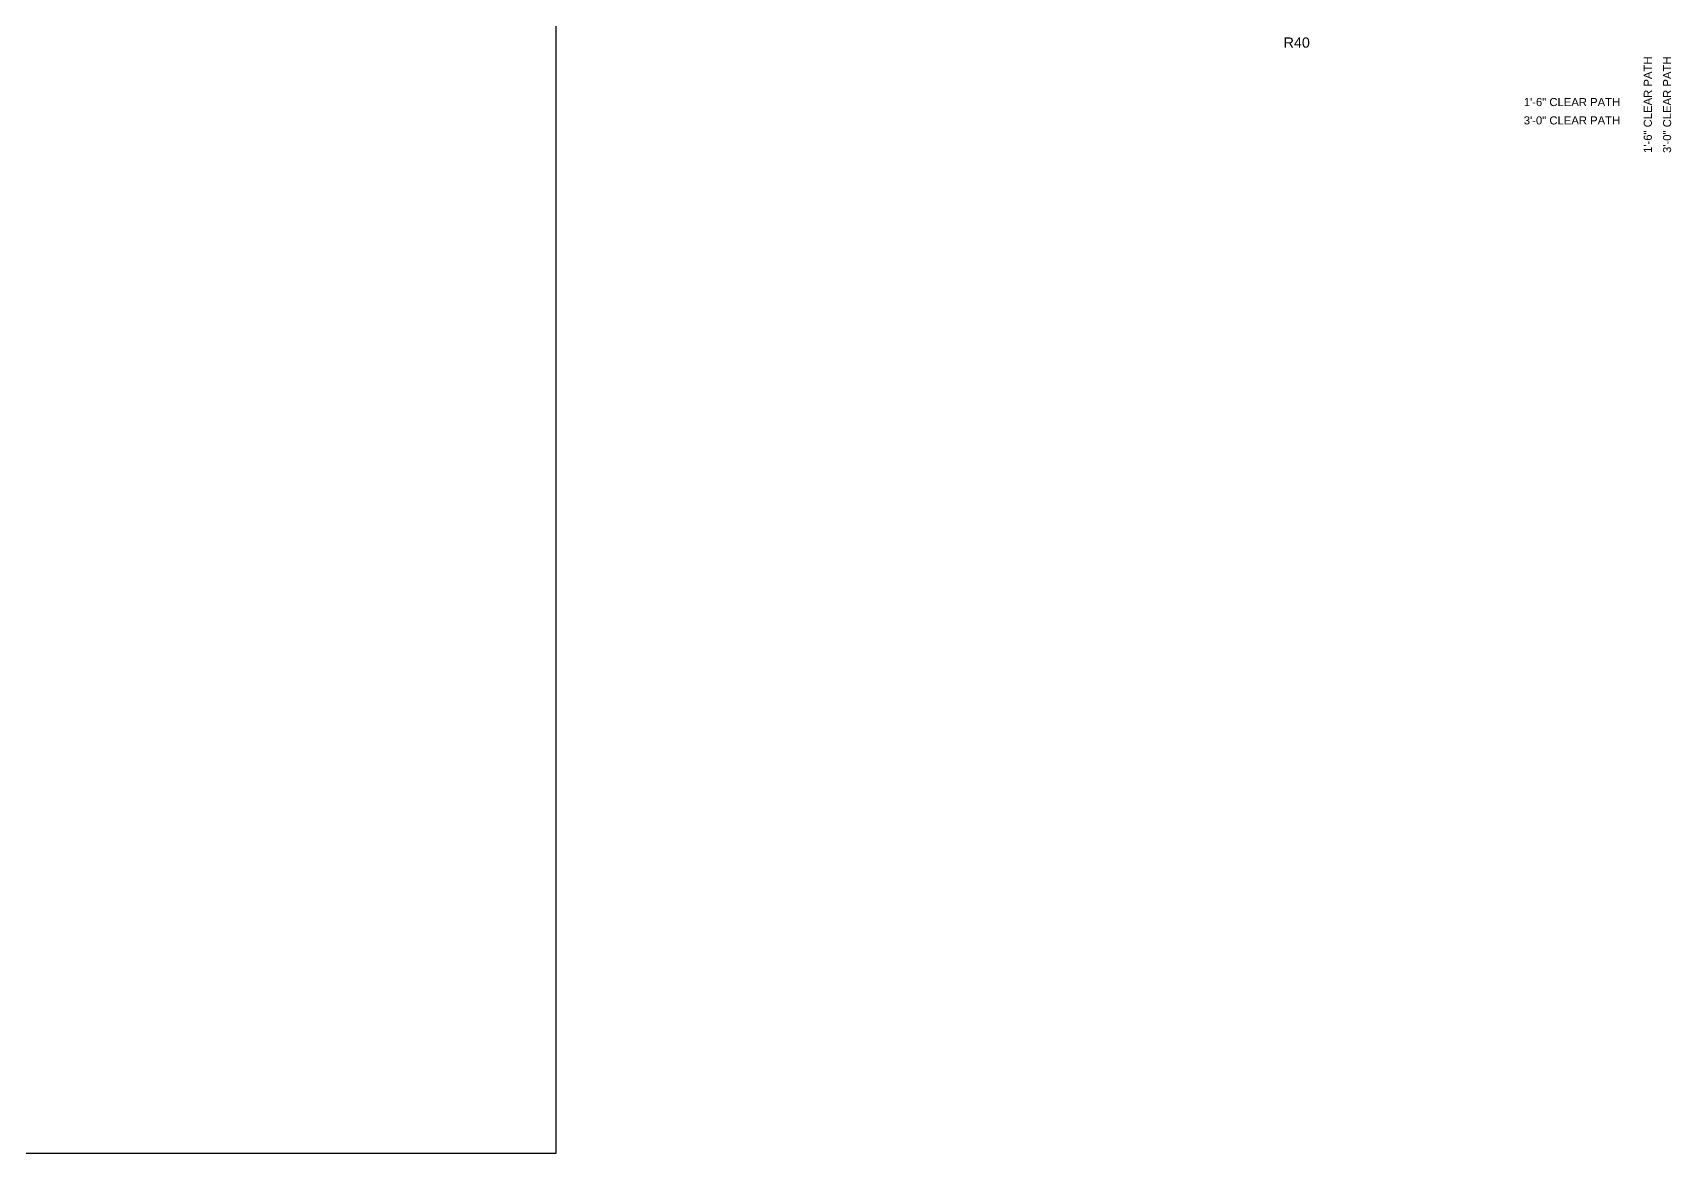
# Model space of a CAD drawing. Header units: feet. Extents: x -13431 to 12907, y 13448 to 29871.
# Drawn here: x 3388 to 4995, y 13448 to 14547 of the extents above; entities that cross this region are included whole.
import ezdxf
from ezdxf.enums import TextEntityAlignment as Align

# ---------------------------------------------------------------- set-up
doc = ezdxf.new("R2010")
doc.units = ezdxf.units.FT
doc.header["$MEASUREMENT"] = 0
doc.set_wipeout_variables(frame=1)
doc.layers.add('E - MODULE', color=7, linetype='Continuous')
doc.layers.add('Z - TITLEBLOCK TXT', color=7, linetype='Continuous')
doc.layers.add('LOCKED (NO PRINT)', color=7, linetype='Continuous', plot=False)
doc.styles.add('TITLE BBLOCK TEXT', font='ARIALUNI.TTF')

# ---------------------------------------------------------------- blocks, each defined once
blk = doc.blocks.new('ROOF40_ID')
at = {"color": 3}
blk.add_wipeout([(7.3, 7.9), (8.9, 7.7), (10.4, 7.2), (11.7, 6.5), (12.9, 5.5), (13.9, 4.3), (14.6, 2.9), (15, 1.3), (15.2, -0.2), (15, -1.8), (14.5, -3.3), (13.7, -4.6), (12.6, -5.8), (11.4, -6.7), (9.9, -7.4), (8.4, -7.8), (6.9, -7.9), (5.3, -7.9), (3.7, -7.9), (2.1, -7.9), (0.6, -7.9), (-1, -7.9), (-2.6, -7.9), (-4.2, -7.9), (-5.7, -7.9), (-7.3, -7.9), (-8.9, -7.7), (-10.4, -7.2), (-11.7, -6.5), (-12.9, -5.5), (-13.9, -4.3), (-14.6, -2.9), (-15, -1.3), (-15.2, 0.2), (-15, 1.8), (-14.5, 3.3), (-13.7, 4.6), (-12.6, 5.8), (-11.4, 6.7), (-9.9, 7.4), (-8.4, 7.8), (-6.9, 7.9), (-5.3, 7.9), (-3.7, 7.9), (-2.1, 7.9), (-0.6, 7.9), (1, 7.9), (2.6, 7.9), (4.2, 7.9), (5.7, 7.9)], dxfattribs=at)
at = {"layer": 'Z - TITLEBLOCK TXT', "color": 7, "style": 'TITLE BBLOCK TEXT'}
blk.add_text('R40', height=10.03, rotation=359.9886, dxfattribs=at).set_placement((0.1, 0), align=Align.MIDDLE_CENTER)

msp = doc.modelspace()

# ---------------------------------------------------------------- linework, layer by layer
at = {"layer": 'LOCKED (NO PRINT)', "color": 7}
msp.add_lwpolyline([(3901.35, 13447.59), (3901.35, 15535.8), (2229.07, 15535.8), (2229.07, 23025.69), (-13430.82, 23025.69), (-13430.82, 13447.59), (3901.35, 13447.59)], dxfattribs=at)

# ---------------------------------------------------------------- block references
at = {"layer": 'E - MODULE', "color": 3}
msp.add_blockref('ROOF40_ID', (4627.89, 14537.55), dxfattribs=at)

# ---------------------------------------------------------------- texts
at = {"layer": 'Z - TITLEBLOCK TXT', "color": 7, "style": 'TITLE BBLOCK TEXT'}
for s, rotation, p in [('1\'-6" CLEAR PATH', 90, (4976.38, 14429.22, 230.79)), ('3\'-0" CLEAR PATH', 90, (4995.29, 14429.22, 230.79)), ('1\'-6" CLEAR PATH', 359.98856, (4850.73, 14475.19, 230.79)), ('3\'-0" CLEAR PATH', 359.98856, (4850.73, 14457.19, 230.79))]:
    msp.add_text(s, height=7.9252, rotation=rotation, dxfattribs=at).set_placement(p)

doc.saveas('drawing.dxf')
